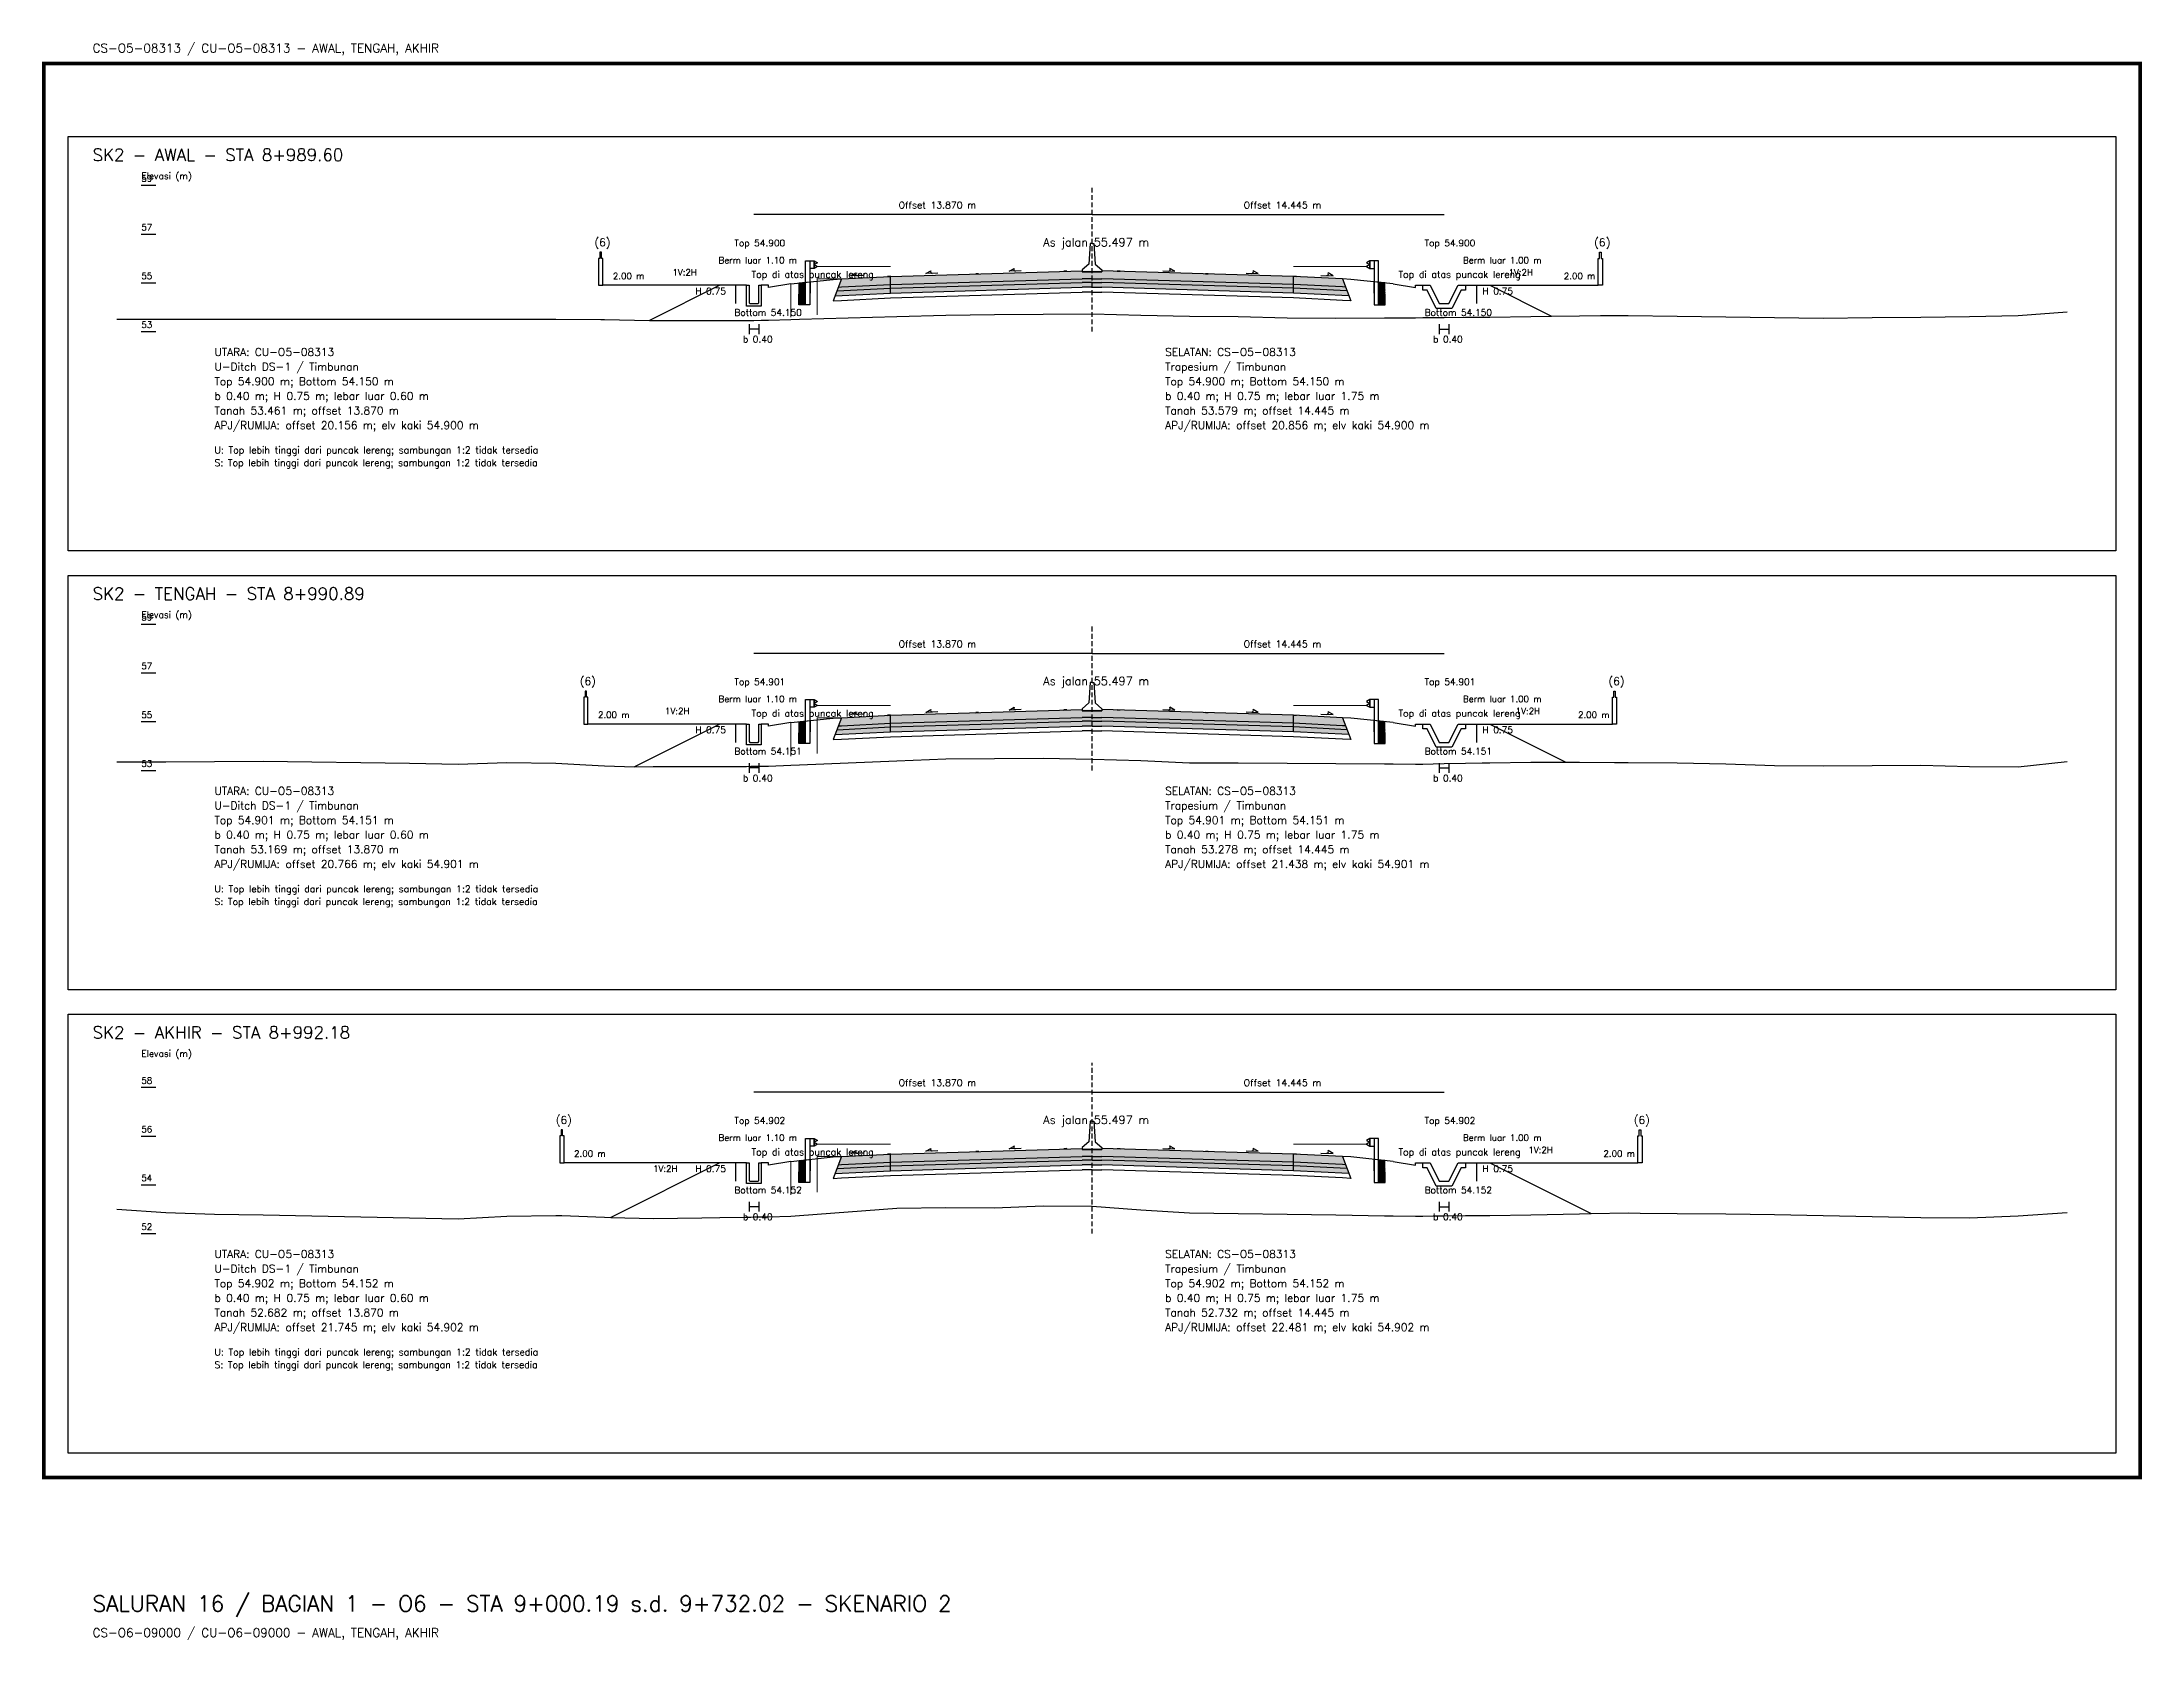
# Model space of a CAD drawing. Header units: metres. Extents: x -24715 to -24517, y 27498 to 30841.
# Drawn here: x -24618.7 to -24532.6, y 29773.7 to 29839.3 of the extents above; entities that cross this region are included whole.
import ezdxf

# ---------------------------------------------------------------- set-up
doc = ezdxf.new("R2010")
doc.units = ezdxf.units.M
doc.linetypes.add('PS_DASH', pattern=[0.3, 0.2, -0.1])
for name, color, linetype, lineweight in [('Dimensi', 230, 'Continuous', 20), ('GRS-ARSIR (HATCH)', 8, 'Continuous', 9), ('Guardrail', 20, 'Continuous', 30), ('HATCH - Beton ramping', 210, 'Continuous', 9), ('HATCH - LFA', 30, 'Continuous', 9), ('HATCH - Pavement', 50, 'Continuous', 9), ('Marka', 20, 'Continuous', 30), ('POT_ALL_GROUP', 2, 'Continuous', 70)]:
    doc.layers.add(name, color=color, linetype=linetype, lineweight=lineweight)
for name, color, linetype in [('POT_ALL_APJ', 2, 'Continuous'), ('POT_ALL_BORDER', 8, 'Continuous'), ('POT_ALL_CHANNEL2', 7, 'Continuous'), ('POT_ALL_DIM', 7, 'Continuous'), ('POT_ALL_GROUND', 1, 'Continuous'), ('POT_ALL_GUIDE', 8, 'Continuous'), ('POT_ALL_NOTE', 30, 'Continuous'), ('POT_ALL_ROAD', 4, 'Continuous')]:
    doc.layers.add(name, color=color, linetype=linetype)
doc.styles.get("Standard").update_dxf_attribs({"font": 'simplex.shx'})

# ---------------------------------------------------------------- blocks, each defined once
blk = doc.blocks.new('JALAN_ASLI_TIPIKAL_2OKT_METER')
at = {"layer": 'Guardrail', "lineweight": 9}
h = blk.add_hatch(dxfattribs=at)
h.set_pattern_fill('JIS_LC_20', color=256, scale=0.002)
h.set_pattern_definition([(45, (-29.65569, -21.99233), (-0.02828427, 0.02828427), []), (45, (-29.65489, -21.99233), (-0.02828427, 0.02828427), [])])
h.paths.add_polyline_path([(-12.025, -1.394), (-11.753, -1.394), (-11.753, -0.471), (-12.018, -0.498)])
h = blk.add_hatch(dxfattribs=at)
h.set_pattern_fill('JIS_LC_20', color=256, scale=0.002)
h.set_pattern_definition([(45, (-29.40569, -21.99233), (-0.02828427, 0.02828427), []), (45, (-29.40489, -21.99233), (-0.02828427, 0.02828427), [])])
h.paths.add_polyline_path([(12.018, -0.498), (11.753, -0.471), (11.753, -1.394), (12.025, -1.394)])
at = {"layer": 'HATCH - Beton ramping'}
h = blk.add_hatch(dxfattribs=at)
h.set_pattern_fill('AR-CONC', color=256, scale=0.0005)
h.set_pattern_definition([(50, (-28.949556, -21.99233), (0.09109233, -0.00796954), [0.009525, -0.104775]), (355, (-28.94956, -21.99233), (-0.0176217, 0.09552842), [0.00762, -0.0838203]), (100.45144, (-28.941965, -21.992995), (0.07347062, 0.08755888), [0.008095, -0.08904512]), (46.1842, (-28.94956, -21.96693), (0.13553952, -0.02102116), [0.0142875, -0.1571625]), (96.63556, (-28.93826, -21.96868), (0.11870207, 0.12371306), [0.0121425, -0.1335678]), (351.18415, (-28.94956, -21.96693), (0.11870207, 0.12371306), [0.01143, -0.12572987]), (21, (-28.936856, -21.97328), (0.0758072, -0.0511326), [0.009525, -0.104775]), (326, (-28.93686, -21.97328), (0.03090101, 0.09209398), [0.00762, -0.08382]), (71.45144, (-28.93054, -21.97754), (0.1067082, 0.04096138), [0.008095, -0.08904497]), (37.5, (-28.949556, -21.99233), (0.001544302, 0.04227752), [0, -0.082804, 0, -0.08509, 0, -0.0841375]), (7.5, (-28.949556, -21.99233), (0.03340983, 0.05009029), [0, -0.048514, 0, -0.080899, 0, -0.0320675]), (327.5, (-28.977877, -21.99233), (0.067795298, -0.002864372), [0, -0.03175, 0, -0.09906, 0, -0.131445]), (317.5, (-28.990577, -21.99233), (0.07406459, 0.01271325), [0, -0.041275, 0, -0.065786, 0, -0.093345])])
h.paths.add_polyline_path([(-8.27, -0.566), (-10.401, -0.666), (-10.461, -0.826), (-8.27, -0.716)])
h.paths.add_polyline_path([(-0.4, -0.48), (0, -0.48), (0, -0.33), (-0.4, -0.33), (-8.27, -0.566), (-8.27, -0.716)])
h = blk.add_hatch(dxfattribs=at)
h.set_pattern_fill('AR-CONC', color=256, scale=0.0005)
h.set_pattern_definition([(50, (-28.699556, -21.99233), (0.09109233, -0.00796954), [0.009525, -0.104775]), (355, (-28.69956, -21.99233), (-0.01762171, 0.09552842), [0.00762, -0.0838203]), (100.45144, (-28.691965, -21.992995), (0.07347062, 0.08755888), [0.008095, -0.08904512]), (46.1842, (-28.69956, -21.96693), (0.13553952, -0.02102116), [0.0142875, -0.1571625]), (96.63556, (-28.68826, -21.96868), (0.11870207, 0.12371306), [0.0121425, -0.1335678]), (351.18415, (-28.69956, -21.96693), (0.11870207, 0.12371306), [0.01143, -0.12572987]), (21, (-28.686856, -21.97328), (0.0758072, -0.0511326), [0.009525, -0.104775]), (326, (-28.68686, -21.97328), (0.03090101, 0.09209398), [0.00762, -0.08382]), (71.45144, (-28.68054, -21.97754), (0.10670821, 0.04096138), [0.008095, -0.08904497]), (37.5, (-28.699556, -21.99233), (0.001544302, 0.04227752), [0, -0.082804, 0, -0.08509, 0, -0.0841375]), (7.5, (-28.699556, -21.99233), (0.03340983, 0.050090287), [0, -0.048514, 0, -0.080899, 0, -0.0320675]), (327.5, (-28.727877, -21.99233), (0.067795298, -0.002864372), [0, -0.03175, 0, -0.09906, 0, -0.131445]), (317.5, (-28.740577, -21.99233), (0.07406459, 0.012713246), [0, -0.041275, 0, -0.065786, 0, -0.093345])])
h.paths.add_polyline_path([(8.27, -0.566), (10.401, -0.666), (10.461, -0.826), (8.27, -0.716)])
h.paths.add_polyline_path([(0.4, -0.48), (0, -0.48), (0, -0.33), (0.4, -0.33), (8.27, -0.566), (8.27, -0.716)])
at = {"layer": 'HATCH - LFA'}
h = blk.add_hatch(dxfattribs=at)
h.set_pattern_fill('GRAVEL', color=256, scale=0.0075)
h.set_pattern_definition([(228.012788, (-28.812396, -21.801831), (-1.524, -1.7145), [0.0256291, -2.5372863]), (184.96974, (-28.829541, -21.820881), (2.2859999991, 0.1905000109), [0.04398035, -4.3540537]), (132.510447, (-28.873356, -21.824691), (1.9050000008, -2.0954999993), [0.0310111, -3.0701042]), (267.27369, (-28.947651, -21.872316), (0.1905000004, 3.81), [0.0400503, -3.9649828]), (292.833654, (-28.949556, -21.912321), (-0.9525, 2.286), [0.0392725, -3.8879856]), (357.27369, (-28.934316, -21.948516), (-3.81, 0.1905000004), [0.0400503, -3.9649828]), (37.69424, (-28.894311, -21.950421), (-2.4764999999, -1.9050000001), [0.0529645, -5.24348365]), (72.255328, (-28.852401, -21.918036), (1.3335000004, 4.1909999999), [0.050004, -4.95039425]), (121.429566, (-28.837161, -21.870411), (-1.5240000002, 2.4764999999), [0.040186, -3.9784159]), (175.23636, (-28.858116, -21.836121), (2.0955, -0.1905), [0.0458785, -2.2480453]), (222.397438, (-28.903836, -21.832311), (-2.2859999999, -2.0955000001), [0.05933084, -5.8737579]), (138.814075, (-28.759056, -21.874221), (-1.3335, 1.143), [0.0202503, -2.0047924]), (171.469234, (-28.774296, -21.860886), (2.4765, -0.3809999996), [0.03852615, -3.8140979]), (225, (-28.8124, -21.85517), (0, -0.1905), [0.0269407, -0.242467]), (203.19859, (-28.82573, -21.832311), (0.9525, 0.381), [0.0145081, -1.4362967]), (291.80141, (-28.839066, -21.838026), (-0.1905, 0.5715), [0.0205174, -1.0053565]), (30.96376, (-28.831446, -21.857076), (0.5715, 0.381), [0.033324, -1.0774724]), (161.56505, (-28.80287, -21.83993), (0.381, -0.1905), [0.0240965, -0.5783174]), (16.38954, (-28.949556, -21.838026), (1.905, 0.5715), [0.0337566, -3.341912]), (70.346176, (-28.917171, -21.828501), (-0.762, -2.0955), [0.0283199, -2.8036662]), (293.19859, (-28.80287, -21.801831), (-0.381, 0.9525), [0.029016, -1.4217888]), (343.61046, (-28.791441, -21.828501), (-1.905, 0.5715), [0.0337566, -3.341912]), (339.443955, (-28.949556, -21.956136), (-0.9525, 0.381), [0.0325526, -1.5950801]), (294.77514, (-28.919076, -21.967566), (-0.952500001, 2.0954999995), [0.0272754, -2.7002695]), (66.80141, (-28.800966, -21.992331), (0.381, 0.9525), [0.029016, -1.4217888]), (17.354025, (-28.789536, -21.965661), (-2.4765, -0.762), [0.0319337, -3.1614282]), (69.443955, (-28.89431, -21.992331), (-0.381, -0.9525), [0.0162763, -1.6113564]), (101.30993, (-28.812396, -21.99233), (-0.1905, 0.762), [0.0097136, -0.9616496]), (165.96376, (-28.8143, -21.982806), (0.5715, -0.1905), [0.0392725, -0.7461791]), (186.009006, (-28.852401, -21.973281), (1.905, 0.1905), [0.036395, -3.6031024]), (303.69007, (-28.831446, -21.87422), (-0.1905, 0.381), [0.0274743, -0.6593832]), (353.157227, (-28.816206, -21.897081), (3.2385, -0.3809999998), [0.0479668, -4.7487007]), (60.945396, (-28.76858, -21.902796), (-0.762, -1.3335), [0.0196131, -1.9417044]), (90, (-28.75906, -21.88565), (-0.1905, 0.1905), [0.01143, -0.17907]), (120.256437, (-28.856211, -21.967566), (0.762, -1.3335), [0.026465, -2.6200456]), (48.012787, (-28.869546, -21.944706), (1.524, 1.7145), [0.0512582, -2.5116572]), (0, (-28.83526, -21.9066), (0.1905, 0.1905), [0.04953, -0.14097]), (325.304846, (-28.785726, -21.906606), (1.9050000007, -1.333499999), [0.0301207, -2.9819488]), (254.0546, (-28.76096, -21.92375), (-0.1905, -0.762), [0.0277372, -1.3591238]), (207.645975, (-28.768581, -21.950421), (-3.6195000001, -1.9049999997), [0.0451609, -4.4709348]), (175.426079, (-28.808586, -21.971376), (-2.4765, 0.1905), [0.0477772, -4.7299385])])
h.paths.add_polyline_path([(-8.27, -0.716), (-10.461, -0.826), (-10.54, -1.03), (-8.27, -0.916)])
h.paths.add_polyline_path([(-0.4, -0.68), (0, -0.68), (0, -0.48), (-0.4, -0.48), (-8.27, -0.716), (-8.27, -0.916)])
h = blk.add_hatch(dxfattribs=at)
h.set_pattern_fill('GRAVEL', color=256, scale=0.0075)
h.set_pattern_definition([(228.012788, (-28.562396, -21.801831), (-1.524, -1.7145), [0.0256291, -2.5372863]), (184.96974, (-28.579541, -21.820881), (2.2859999991, 0.1905000109), [0.04398035, -4.3540537]), (132.510447, (-28.623356, -21.824691), (1.9050000008, -2.0954999993), [0.0310111, -3.0701042]), (267.27369, (-28.697651, -21.872316), (0.1905000004, 3.81), [0.04005034, -3.9649828]), (292.833654, (-28.699556, -21.912321), (-0.9525, 2.286), [0.0392725, -3.8879856]), (357.27369, (-28.684316, -21.948516), (-3.81, 0.1905000004), [0.04005034, -3.9649828]), (37.69424, (-28.644311, -21.950421), (-2.4764999999, -1.9050000001), [0.0529645, -5.24348365]), (72.255328, (-28.602401, -21.918036), (1.3335000004, 4.1909999999), [0.050004, -4.95039425]), (121.429566, (-28.587161, -21.870411), (-1.5240000002, 2.4764999999), [0.040186, -3.9784159]), (175.23636, (-28.608116, -21.836121), (2.0955, -0.1905000003), [0.0458785, -2.2480453]), (222.397438, (-28.653836, -21.832311), (-2.2859999999, -2.0955000001), [0.05933084, -5.87375794]), (138.814075, (-28.509056, -21.874221), (-1.3335, 1.143), [0.02025034, -2.0047924]), (171.469234, (-28.524296, -21.860886), (2.4765, -0.3809999996), [0.03852615, -3.8140979]), (225, (-28.5624, -21.85517), (0, -0.1905), [0.0269407, -0.242467]), (203.19859, (-28.57573, -21.832311), (0.9525, 0.381), [0.0145081, -1.4362967]), (291.80141, (-28.589066, -21.838026), (-0.1905, 0.5715), [0.0205174, -1.0053565]), (30.96376, (-28.581446, -21.857076), (0.5715, 0.381), [0.033324, -1.0774724]), (161.56505, (-28.55287, -21.83993), (0.381, -0.1905), [0.0240965, -0.57831736]), (16.38954, (-28.699556, -21.838026), (1.905, 0.5715), [0.0337566, -3.341912]), (70.346176, (-28.667171, -21.828501), (-0.762, -2.0955), [0.0283199, -2.8036662]), (293.19859, (-28.55287, -21.801831), (-0.381, 0.9525), [0.029016, -1.4217888]), (343.61046, (-28.541441, -21.828501), (-1.905, 0.5714999999), [0.0337566, -3.341912]), (339.443955, (-28.699556, -21.956136), (-0.9525, 0.381), [0.03255264, -1.5950801]), (294.77514, (-28.669076, -21.967566), (-0.952500001, 2.0954999995), [0.0272754, -2.7002695]), (66.80141, (-28.550966, -21.992331), (0.381, 0.9525), [0.029016, -1.4217888]), (17.354025, (-28.539536, -21.965661), (-2.4765, -0.7620000002), [0.0319337, -3.1614282]), (69.443955, (-28.64431, -21.992331), (-0.381, -0.9525), [0.0162763, -1.6113564]), (101.30993, (-28.562396, -21.99233), (-0.1905, 0.762), [0.0097136, -0.9616496]), (165.96376, (-28.5643, -21.982806), (0.5715, -0.1905), [0.0392725, -0.7461791]), (186.009006, (-28.602401, -21.973281), (1.905, 0.1905), [0.036395, -3.6031024]), (303.69007, (-28.581446, -21.87422), (-0.1905, 0.381), [0.0274743, -0.6593832]), (353.157227, (-28.566206, -21.897081), (3.2385, -0.3809999998), [0.04796676, -4.7487007]), (60.945396, (-28.51858, -21.902796), (-0.762, -1.3335), [0.0196131, -1.9417044]), (90, (-28.50906, -21.88565), (-0.1905, 0.1905), [0.01143, -0.17907]), (120.256437, (-28.606211, -21.967566), (0.762, -1.3335), [0.026465, -2.62004556]), (48.012787, (-28.619546, -21.944706), (1.524, 1.7145), [0.0512582, -2.5116572]), (0, (-28.58526, -21.9066), (0.1905, 0.1905), [0.04953, -0.14097]), (325.304846, (-28.535726, -21.906606), (1.9050000007, -1.333499999), [0.0301207, -2.98194875]), (254.054604, (-28.51096, -21.92375), (-0.1905, -0.762), [0.0277372, -1.35912375]), (207.645975, (-28.518581, -21.950421), (-3.6195000001, -1.9049999997), [0.0451609, -4.4709348]), (175.426079, (-28.558586, -21.971376), (-2.4765, 0.1905), [0.0477772, -4.7299385])])
h.paths.add_polyline_path([(8.27, -0.716), (10.461, -0.826), (10.54, -1.03), (8.27, -0.916)])
h.paths.add_polyline_path([(0.4, -0.68), (0, -0.68), (0, -0.48), (0.4, -0.48), (8.27, -0.716), (8.27, -0.916)])
at = {"layer": 'HATCH - Pavement'}
h = blk.add_hatch(dxfattribs=at)
h.set_pattern_fill('AR-CONC', color=256, scale=0.001)
h.set_pattern_definition([(50, (-89.43046, -52.62889), (0.18218467, -0.01593909), [0.01905, -0.20955]), (355, (-89.43046, -52.6289), (-0.03524342, 0.19105685), [0.01524, -0.1676406]), (100.45144, (-89.41528, -52.63022), (0.14694125, 0.17511775), [0.01619, -0.17809024]), (46.1842, (-89.43046, -52.5781), (0.27107904, -0.04204233), [0.028575, -0.314325]), (96.63556, (-89.40787, -52.5816), (0.23740413, 0.2474261), [0.024285, -0.2671356]), (351.18415, (-89.43046, -52.5781), (0.2374041, 0.2474261), [0.02286, -0.2514597]), (21, (-89.40506, -52.59079), (0.1516144, -0.1022652), [0.01905, -0.20955]), (326, (-89.40506, -52.5908), (0.06180203, 0.18418797), [0.01524, -0.16764]), (71.45144, (-89.39243, -52.59931), (0.21341642, 0.08192277), [0.01619, -0.17808994]), (37.5, (-89.43046, -52.62889), (0.003088603, 0.08455504), [0, -0.165608, 0, -0.17018, 0, -0.168275]), (7.5, (-89.43046, -52.62889), (0.06681966, 0.100180575), [0, -0.097028, 0, -0.161798, 0, -0.064135]), (327.5, (-89.4871, -52.62889), (0.135590595, -0.005728744), [0, -0.0635, 0, -0.19812, 0, -0.26289]), (317.5, (-89.5125, -52.62889), (0.14812918, 0.02542649), [0, -0.08255, 0, -0.131572, 0, -0.18669])])
h.paths.add_polyline_path([(-8.27, -0.236), (-10.27, -0.336), (-10.401, -0.673), (-10.27, -0.666), (-8.27, -0.566)])
h.paths.add_polyline_path([(-0.4, -0.33), (0, -0.33), (0, 0), (-0.4, 0), (-8.27, -0.236), (-8.27, -0.566)])
h = blk.add_hatch(dxfattribs=at)
h.set_pattern_fill('AR-CONC', color=256, scale=0.001)
h.set_pattern_definition([(50, (-89.18046, -52.62889), (0.18218467, -0.01593909), [0.01905, -0.20955]), (355, (-89.18046, -52.6289), (-0.03524342, 0.19105685), [0.01524, -0.16764058]), (100.45144, (-89.16528, -52.63022), (0.14694125, 0.17511775), [0.01619, -0.17809024]), (46.1842, (-89.18046, -52.5781), (0.27107904, -0.04204233), [0.028575, -0.314325]), (96.63556, (-89.15787, -52.5816), (0.23740413, 0.2474261), [0.024285, -0.2671356]), (351.18415, (-89.18046, -52.5781), (0.2374041, 0.2474261), [0.02286, -0.2514597]), (21, (-89.15506, -52.59079), (0.1516144, -0.1022652), [0.01905, -0.20955]), (326, (-89.15506, -52.5908), (0.06180203, 0.18418797), [0.01524, -0.16764]), (71.45144, (-89.14243, -52.59931), (0.21341642, 0.08192277), [0.01619, -0.17808994]), (37.5, (-89.18046, -52.62889), (0.003088603, 0.08455504), [0, -0.165608, 0, -0.17018, 0, -0.168275]), (7.5, (-89.18046, -52.62889), (0.06681966, 0.100180575), [0, -0.097028, 0, -0.161798, 0, -0.064135]), (327.5, (-89.2371, -52.62889), (0.135590595, -0.005728744), [0, -0.0635, 0, -0.19812, 0, -0.26289]), (317.5, (-89.2625, -52.62889), (0.14812918, 0.02542649), [0, -0.08255, 0, -0.131572, 0, -0.18669])])
h.paths.add_polyline_path([(8.27, -0.236), (10.27, -0.336), (10.401, -0.673), (10.27, -0.666), (8.27, -0.566)])
h.paths.add_polyline_path([(0.4, -0.33), (0, -0.33), (0, 0), (0.4, 0), (8.27, -0.236), (8.27, -0.566)])
at = {"layer": 'Marka'}
h = blk.add_hatch(color=256, dxfattribs=at)
h.dxf.hatch_style = 1
h.paths.add_polyline_path([(-8.27, -0.23), (-8.39, -0.236), (-8.39, -0.242), (-8.27, -0.236)])
h.paths.add_polyline_path([(-4.65, -0.122), (-4.77, -0.125), (-4.77, -0.131), (-4.65, -0.128)])
h.paths.add_polyline_path([(-1.03, -0.019), (-1.03, -0.013), (-1.15, -0.017), (-1.15, -0.023)])
h = blk.add_hatch(color=256, dxfattribs=at)
h.dxf.hatch_style = 1
h.paths.add_polyline_path([(8.27, -0.23), (8.39, -0.236), (8.39, -0.242), (8.27, -0.236)])
h.paths.add_polyline_path([(4.65, -0.122), (4.77, -0.125), (4.77, -0.131), (4.65, -0.128)])
h.paths.add_polyline_path([(1.03, -0.019), (1.03, -0.013), (1.15, -0.017), (1.15, -0.023)])
for p, q in [((-8.27, -0.236), (-0.4, 0)), ((8.27, -0.236), (0.4, 0)), ((-12.353, -0.533), (-10.622, -0.354)), ((-10.27, -0.336), (-10.62, -1.234)), ((-10.62, -0.354), (-10.27, -0.336)), ((-10.461, -0.826), (-8.27, -0.716)), ((-10.401, -0.673), (-10.27, -0.666)), ((-10.27, -0.336), (-8.27, -0.236)), ((-10.27, -0.666), (-8.27, -0.566)), ((-8.27, -0.916), (-8.27, -0.236)), ((-8.27, -0.566), (-0.4, -0.33)), ((-8.27, -0.716), (-0.4, -0.48)), ((-8.27, -0.916), (-0.4, -0.68)), ((0, -0.05), (-0.4, -0.05)), ((0, -0.33), (-0.4, -0.33)), ((0, -0.48), (-0.4, -0.48)), ((0, -0.68), (-0.4, -0.68)), ((0, -0.05), (0.4, -0.05)), ((0, -0.33), (0.4, -0.33)), ((0, -0.48), (0.4, -0.48)), ((0, -0.68), (0.4, -0.68)), ((8.27, -0.566), (0.4, -0.33)), ((8.27, -0.716), (0.4, -0.48)), ((8.27, -0.916), (0.4, -0.68)), ((8.27, -0.916), (8.27, -0.236)), ((10.27, -0.336), (8.27, -0.236)), ((10.27, -0.666), (8.27, -0.566)), ((10.461, -0.826), (8.27, -0.716)), ((10.27, -0.336), (10.62, -1.234)), ((10.62, -0.354), (10.27, -0.336)), ((10.401, -0.673), (10.27, -0.666)), ((12.353, -0.533), (10.622, -0.354)), ((-10.62, -1.234), (-10.27, -1.216)), ((-10.54, -1.03), (-8.27, -0.916)), ((-10.27, -1.216), (-8.27, -1.116)), ((-8.27, -1.116), (-0.4, -0.88)), ((0, -0.88), (-0.4, -0.88)), ((0, -0.88), (0.4, -0.88)), ((8.27, -1.116), (0.4, -0.88)), ((10.54, -1.03), (8.27, -0.916)), ((10.27, -1.216), (8.27, -1.116)), ((10.62, -1.234), (10.27, -1.216))]:
    blk.add_line(p, q)
for points in [[(0, 1.11), (-0.075, 1.11), (-0.125, 0.27), (-0.4, 0.03), (-0.4, -0.05), (0, -0.05)], [(0, 1.11), (0.075, 1.11), (0.125, 0.27), (0.4, 0.03), (0.4, -0.05), (0, -0.05)], [(-6.818, -0.116), (-6.616, 0)], [(-3.401, -0.02), (-3.199, 0.096)], [(3.401, -0.02), (3.199, 0.096)], [(6.818, -0.116), (6.616, 0)], [(-9.887, -0.208), (-9.686, -0.092)], [(-9.387, -0.193), (-9.887, -0.208)], [(-6.318, -0.101), (-6.818, -0.116)], [(-2.901, -0.005), (-3.401, -0.02)], [(2.901, -0.005), (3.401, -0.02)], [(6.318, -0.101), (6.818, -0.116)], [(9.387, -0.193), (9.887, -0.208)], [(9.887, -0.208), (9.686, -0.092)]]:
    blk.add_lwpolyline(points)
for centre, start, end in [((-6.556, -0.037), 148.28164, 271.71836), ((-3.139, 0.059), 148.28164, 271.71836), ((3.139, 0.059), 268.28164, 31.71836), ((6.556, -0.037), 268.28164, 31.71836), ((-9.625, -0.129), 148.28164, 271.71836), ((9.625, -0.129), 268.28164, 31.71836)]:
    blk.add_arc(centre, 0.0711, start, end)
at = {"layer": 'Dimensi'}
for p, q in [((-8.27, 0.168), (-11.27, 0.168)), ((8.27, 0.168), (11.27, 0.168))]:
    blk.add_line(p, q, dxfattribs=at)
at = {"layer": 'GRS-ARSIR (HATCH)'}
for p, q in [((-12.353, -0.533), (-12.353, -1.909)), ((-11.27, -0.336), (-11.27, -1.803)), ((-10.27, -0.336), (-11.27, -0.336))]:
    blk.add_line(p, q, dxfattribs=at)
at = {"layer": 'Guardrail'}
for points in [[(-11.753, -1.394), (-11.753, 0.406), (-11.575, 0.406), (-11.575, -1.394), (-11.753, -1.394)], [(-11.575, 0.406), (-11.397, 0.406), (-11.397, 0.094), (-11.575, 0.094)], [(-11.397, 0.25), (-11.397, 0.406), (-11.262, 0.328), (-11.397, 0.25)], [(-11.397, 0.094), (-11.397, 0.25), (-11.262, 0.172), (-11.397, 0.094)], [(11.397, 0.25), (11.397, 0.406), (11.262, 0.328), (11.397, 0.25)], [(11.397, 0.094), (11.397, 0.25), (11.262, 0.172), (11.397, 0.094)], [(11.575, 0.406), (11.397, 0.406), (11.397, 0.094), (11.575, 0.094)], [(11.753, -1.394), (11.753, 0.406), (11.575, 0.406), (11.575, -1.394), (11.753, -1.394)], [(-11.575, -1.394), (-12.025, -1.394), (-12.018, -0.498), (-11.568, -0.453), (-11.575, -1.394)], [(11.575, -1.394), (12.025, -1.394), (12.018, -0.498), (11.568, -0.453), (11.575, -1.394)]]:
    blk.add_lwpolyline(points, dxfattribs=at)
at = {"layer": 'Marka'}
for points in [[(-8.39, -0.242), (-8.27, -0.236), (-8.27, -0.23), (-8.39, -0.236), (-8.39, -0.242)], [(8.39, -0.242), (8.27, -0.236), (8.27, -0.23), (8.39, -0.236), (8.39, -0.242)]]:
    blk.add_lwpolyline(points, dxfattribs=at)
for points in [[(-4.65, -0.122), (-4.77, -0.125), (-4.77, -0.131), (-4.65, -0.128)], [(-1.03, -0.013), (-1.15, -0.017), (-1.15, -0.023), (-1.03, -0.019)], [(1.03, -0.013), (1.15, -0.017), (1.15, -0.023), (1.03, -0.019)], [(4.65, -0.122), (4.77, -0.125), (4.77, -0.131), (4.65, -0.128)]]:
    blk.add_lwpolyline(points, close=True, dxfattribs=at)

msp = doc.modelspace()

# ---------------------------------------------------------------- linework, layer by layer
at = {"layer": 'POT_ALL_APJ', "linetype": 'Continuous'}
for points in [[(-24595.88993, 29830.38556), (-24595.88993, 29829.28115), (-24595.71993, 29829.28115), (-24595.71993, 29830.38556), (-24595.77493, 29830.38556), (-24595.77493, 29830.63556), (-24595.80493, 29830.63556), (-24595.83493, 29830.63556), (-24595.83493, 29830.38556), (-24595.88993, 29830.38556)], [(-24554.70822, 29830.38556), (-24554.70822, 29829.28115), (-24554.87822, 29829.28115), (-24554.87822, 29830.38556), (-24554.82322, 29830.38556), (-24554.82322, 29830.63556), (-24554.79322, 29830.63556), (-24554.76322, 29830.63556), (-24554.76322, 29830.38556), (-24554.70822, 29830.38556)], [(-24590.91931, 29829.28115), (-24595.71993, 29829.28115)], [(-24559.32948, 29829.28115), (-24554.87822, 29829.28115)], [(-24596.50077, 29812.38678), (-24596.50077, 29811.28237), (-24596.33077, 29811.28237), (-24596.33077, 29812.38678), (-24596.38577, 29812.38678), (-24596.38577, 29812.63678), (-24596.41577, 29812.63678), (-24596.44577, 29812.63678), (-24596.44577, 29812.38678), (-24596.50077, 29812.38678)], [(-24554.12644, 29812.38678), (-24554.12644, 29811.28237), (-24554.29644, 29811.28237), (-24554.29644, 29812.38678), (-24554.24144, 29812.38678), (-24554.24144, 29812.63678), (-24554.21144, 29812.63678), (-24554.18144, 29812.63678), (-24554.18144, 29812.38678), (-24554.12644, 29812.38678)], [(-24590.91931, 29811.28237), (-24596.33077, 29811.28237)], [(-24559.32948, 29811.28237), (-24554.29644, 29811.28237)], [(-24597.47977, 29794.38801), (-24597.47977, 29793.2836), (-24597.30977, 29793.2836), (-24597.30977, 29794.38801), (-24597.36477, 29794.38801), (-24597.36477, 29794.63801), (-24597.39477, 29794.63801), (-24597.42477, 29794.63801), (-24597.42477, 29794.38801), (-24597.47977, 29794.38801)], [(-24553.08298, 29794.38801), (-24553.08298, 29793.2836), (-24553.25298, 29793.2836), (-24553.25298, 29794.38801), (-24553.19798, 29794.38801), (-24553.19798, 29794.63801), (-24553.16798, 29794.63801), (-24553.13798, 29794.63801), (-24553.13798, 29794.38801), (-24553.08298, 29794.38801)], [(-24590.91931, 29793.2836), (-24597.30977, 29793.2836)], [(-24559.32948, 29793.2836), (-24553.25298, 29793.2836)]]:
    msp.add_lwpolyline(points, dxfattribs=at)
at = {"layer": 'POT_ALL_BORDER', "linetype": 'Continuous'}
for points in [[(-24617.64939, 29835.3816), (-24533.64939, 29835.3816), (-24533.64939, 29818.3816), (-24617.64939, 29818.3816), (-24617.64939, 29835.3816)], [(-24617.64939, 29817.3816), (-24533.64939, 29817.3816), (-24533.64939, 29800.3816), (-24617.64939, 29800.3816), (-24617.64939, 29817.3816)], [(-24617.64939, 29799.3816), (-24533.64939, 29799.3816), (-24533.64939, 29781.3816), (-24617.64939, 29781.3816), (-24617.64939, 29799.3816)]]:
    msp.add_lwpolyline(points, dxfattribs=at)
at = {"layer": 'POT_ALL_CHANNEL2', "linetype": 'Continuous'}
for points in [[(-24589.31931, 29829.28115), (-24589.21931, 29829.28115), (-24589.21931, 29828.43115), (-24589.81931, 29828.43115), (-24589.81931, 29829.28115), (-24589.71931, 29829.28115), (-24589.71931, 29828.56115), (-24589.68931, 29828.53115), (-24589.34931, 29828.53115), (-24589.31931, 29828.56115), (-24589.31931, 29829.28115)], [(-24562.07948, 29829.28115), (-24561.77948, 29829.28115), (-24561.40448, 29828.53115), (-24561.00448, 29828.53115), (-24560.62948, 29829.28115), (-24560.32948, 29829.28115), (-24560.32948, 29829.08115), (-24560.50587, 29829.08115), (-24560.88087, 29828.33115), (-24561.52808, 29828.33115), (-24561.90308, 29829.08115), (-24562.07948, 29829.08115), (-24562.07948, 29829.28115)], [(-24589.31931, 29811.28237), (-24589.21931, 29811.28237), (-24589.21931, 29810.43237), (-24589.81931, 29810.43237), (-24589.81931, 29811.28237), (-24589.71931, 29811.28237), (-24589.71931, 29810.56237), (-24589.68931, 29810.53237), (-24589.34931, 29810.53237), (-24589.31931, 29810.56237), (-24589.31931, 29811.28237)], [(-24562.07948, 29811.28237), (-24561.77948, 29811.28237), (-24561.40448, 29810.53237), (-24561.00448, 29810.53237), (-24560.62948, 29811.28237), (-24560.32948, 29811.28237), (-24560.32948, 29811.08237), (-24560.50587, 29811.08237), (-24560.88087, 29810.33237), (-24561.52808, 29810.33237), (-24561.90308, 29811.08237), (-24562.07948, 29811.08237), (-24562.07948, 29811.28237)], [(-24589.31931, 29793.2836), (-24589.21931, 29793.2836), (-24589.21931, 29792.4336), (-24589.81931, 29792.4336), (-24589.81931, 29793.2836), (-24589.71931, 29793.2836), (-24589.71931, 29792.5636), (-24589.68931, 29792.5336), (-24589.34931, 29792.5336), (-24589.31931, 29792.5636), (-24589.31931, 29793.2836)], [(-24562.07948, 29793.2836), (-24561.77948, 29793.2836), (-24561.40448, 29792.5336), (-24561.00448, 29792.5336), (-24560.62948, 29793.2836), (-24560.32948, 29793.2836), (-24560.32948, 29793.0836), (-24560.50587, 29793.0836), (-24560.88087, 29792.3336), (-24561.52808, 29792.3336), (-24561.90308, 29793.0836), (-24562.07948, 29793.0836), (-24562.07948, 29793.2836)]]:
    msp.add_lwpolyline(points, dxfattribs=at)
at = {"layer": 'POT_ALL_DIM', "linetype": 'Continuous'}
for points in [[(-24575.64939, 29832.1786), (-24589.51931, 29832.1786)], [(-24575.64939, 29832.1786), (-24561.20448, 29832.1786)], [(-24590.26931, 29829.28115), (-24590.26931, 29828.53115)], [(-24559.87948, 29829.28115), (-24559.87948, 29828.53115)], [(-24589.71931, 29827.68115), (-24589.71931, 29827.28115)], [(-24589.31931, 29827.48115), (-24589.71931, 29827.48115)], [(-24589.31931, 29827.68115), (-24589.31931, 29827.28115)], [(-24561.40448, 29827.68115), (-24561.40448, 29827.28115)], [(-24561.40448, 29827.48115), (-24561.00448, 29827.48115)], [(-24561.00448, 29827.68115), (-24561.00448, 29827.28115)], [(-24575.64939, 29814.1786), (-24589.51931, 29814.1786)], [(-24575.64939, 29814.1786), (-24561.20448, 29814.1786)], [(-24590.26931, 29811.28237), (-24590.26931, 29810.53237)], [(-24559.87948, 29811.28237), (-24559.87948, 29810.53237)], [(-24589.71931, 29809.68237), (-24589.71931, 29809.28237)], [(-24589.31931, 29809.68237), (-24589.31931, 29809.28237)], [(-24561.40448, 29809.68237), (-24561.40448, 29809.28237)], [(-24561.00448, 29809.68237), (-24561.00448, 29809.28237)], [(-24589.31931, 29809.48237), (-24589.71931, 29809.48237)], [(-24561.40448, 29809.48237), (-24561.00448, 29809.48237)], [(-24575.64939, 29796.1786), (-24589.51931, 29796.1786)], [(-24575.64939, 29796.1786), (-24561.20448, 29796.1786)], [(-24590.26931, 29793.2836), (-24590.26931, 29792.5336)], [(-24559.87948, 29793.2836), (-24559.87948, 29792.5336)], [(-24589.71931, 29791.6836), (-24589.71931, 29791.2836)], [(-24589.31931, 29791.6836), (-24589.31931, 29791.2836)], [(-24561.40448, 29791.6836), (-24561.40448, 29791.2836)], [(-24561.00448, 29791.6836), (-24561.00448, 29791.2836)], [(-24589.31931, 29791.4836), (-24589.71931, 29791.4836)], [(-24561.40448, 29791.4836), (-24561.00448, 29791.4836)]]:
    msp.add_lwpolyline(points, dxfattribs=at)
at = {"layer": 'POT_ALL_GROUND', "linetype": 'Continuous'}
for points in [[(-24615.64939, 29827.88746), (-24613.64939, 29827.88667), (-24611.64939, 29827.88589), (-24609.64939, 29827.88542), (-24607.64939, 29827.88742), (-24605.64939, 29827.88922), (-24603.64939, 29827.88983), (-24601.64939, 29827.88686), (-24599.64939, 29827.88735), (-24597.64939, 29827.88849), (-24595.80493, 29827.88412), (-24595.64939, 29827.88373), (-24593.80493, 29827.8383), (-24593.64939, 29827.83562), (-24591.64939, 29827.83543), (-24590.91931, 29827.83471), (-24589.81931, 29827.83618), (-24589.64939, 29827.8399), (-24589.51931, 29827.84274), (-24589.21931, 29827.84929), (-24588.91931, 29827.85584), (-24588.00267, 29827.87586), (-24587.64939, 29827.88603), (-24585.64939, 29827.94148), (-24583.64939, 29827.99692), (-24581.64939, 29828.05289), (-24579.64939, 29828.08493), (-24577.64939, 29828.09683), (-24575.64939, 29828.10872), (-24573.64939, 29828.05554), (-24571.64939, 29828.00749), (-24569.64939, 29828.00191), (-24567.64939, 29827.95079), (-24565.64939, 29827.92778), (-24563.64939, 29827.93903), (-24563.29612, 29827.94249), (-24562.37948, 29827.95053), (-24562.07948, 29827.95316), (-24561.64939, 29827.95694), (-24561.20448, 29827.96084), (-24560.32948, 29827.96852), (-24559.64939, 29827.97449), (-24559.32948, 29827.9773), (-24557.64939, 29827.9961), (-24556.79322, 29828.01301), (-24555.64939, 29828.02666), (-24554.79322, 29828.03687), (-24553.64939, 29828.03968), (-24551.64939, 29828.01474), (-24549.64939, 29827.98979), (-24547.64939, 29827.9631), (-24545.64939, 29827.92885), (-24543.64939, 29827.96523), (-24541.64939, 29827.97912), (-24539.64939, 29827.99458), (-24537.64939, 29828.04792), (-24535.64939, 29828.18866)], [(-24615.64939, 29809.73569), (-24613.64939, 29809.7284), (-24611.64939, 29809.75064), (-24609.64939, 29809.76261), (-24607.64939, 29809.73366), (-24605.64939, 29809.7047), (-24603.64939, 29809.67575), (-24601.64939, 29809.6419), (-24599.64939, 29809.7052), (-24597.64939, 29809.67389), (-24596.41577, 29809.6161), (-24595.64939, 29809.56636), (-24594.41577, 29809.53413), (-24593.64939, 29809.53517), (-24591.64939, 29809.53787), (-24590.91931, 29809.53885), (-24589.81931, 29809.54764), (-24589.64939, 29809.54904), (-24589.51931, 29809.55012), (-24589.21931, 29809.55259), (-24588.91931, 29809.55507), (-24588.00267, 29809.5909), (-24587.64939, 29809.61226), (-24585.64939, 29809.69038), (-24583.64939, 29809.77865), (-24581.64939, 29809.85508), (-24579.64939, 29809.86842), (-24577.64939, 29809.88168), (-24575.64939, 29809.84785), (-24573.64939, 29809.7849), (-24571.64939, 29809.69722), (-24569.64939, 29809.68806), (-24567.64939, 29809.67621), (-24565.64939, 29809.66436), (-24563.64939, 29809.65251), (-24563.29612, 29809.65041), (-24562.37948, 29809.64237), (-24562.07948, 29809.64393), (-24561.64939, 29809.65165), (-24561.20448, 29809.65948), (-24560.32948, 29809.67487), (-24559.64939, 29809.68684), (-24559.32948, 29809.69247), (-24557.64939, 29809.72203), (-24556.21144, 29809.72338), (-24555.64939, 29809.71942), (-24554.21144, 29809.7093), (-24553.64939, 29809.70534), (-24551.64939, 29809.68778), (-24549.64939, 29809.6514), (-24547.64939, 29809.58791), (-24545.64939, 29809.56504), (-24543.64939, 29809.58195), (-24541.64939, 29809.59709), (-24539.64939, 29809.53523), (-24537.64939, 29809.52309), (-24535.64939, 29809.74504)], [(-24615.64939, 29791.37878), (-24613.64939, 29791.24276), (-24611.64939, 29791.18107), (-24609.64939, 29791.151), (-24607.64939, 29791.11355), (-24605.64939, 29791.06266), (-24603.64939, 29791.02323), (-24601.64939, 29790.99079), (-24599.64939, 29791.10019), (-24597.64939, 29791.12693), (-24597.39477, 29791.11777), (-24595.64939, 29791.05497), (-24595.39477, 29791.04587), (-24593.64939, 29791.00262), (-24591.64939, 29791.0319), (-24590.91931, 29791.04259), (-24589.81931, 29791.0587), (-24589.64939, 29791.06119), (-24589.51931, 29791.06332), (-24589.21931, 29791.06878), (-24588.91931, 29791.07423), (-24588.00267, 29791.0909), (-24587.64939, 29791.11974), (-24585.64939, 29791.27774), (-24583.64939, 29791.42363), (-24581.64939, 29791.45346), (-24579.64939, 29791.43454), (-24577.64939, 29791.51929), (-24575.64939, 29791.50465), (-24573.64939, 29791.35824), (-24571.64939, 29791.2275), (-24569.64939, 29791.19995), (-24567.64939, 29791.1724), (-24565.64939, 29791.14485), (-24563.64939, 29791.11376), (-24563.29612, 29791.1077), (-24562.37948, 29791.09195), (-24562.07948, 29791.09225), (-24561.64939, 29791.10477), (-24561.20448, 29791.11394), (-24560.32948, 29791.12104), (-24559.64939, 29791.12655), (-24559.32948, 29791.12914), (-24557.64939, 29791.15701), (-24555.64939, 29791.19391), (-24555.16798, 29791.2028), (-24553.64939, 29791.22965), (-24553.16798, 29791.22357), (-24551.64939, 29791.20438), (-24549.64939, 29791.18579), (-24547.64939, 29791.16195), (-24545.64939, 29791.12466), (-24543.64939, 29791.08562), (-24541.64939, 29791.04658), (-24539.64939, 29791.02863), (-24537.64939, 29791.10402), (-24535.64939, 29791.25161)]]:
    msp.add_lwpolyline(points, dxfattribs=at)
at = {"layer": 'POT_ALL_GROUP', "linetype": 'Continuous', "lineweight": 70, "const_width": 0.15}
msp.add_lwpolyline([(-24618.64939, 29838.3816), (-24532.64939, 29838.3816), (-24532.64939, 29780.3816), (-24618.64939, 29780.3816), (-24618.64939, 29838.3816)], dxfattribs=at)
at = {"layer": 'POT_ALL_GUIDE', "linetype": 'Continuous'}
for points in [[(-24614.64939, 29833.3816), (-24614.04939, 29833.3816)], [(-24614.64939, 29831.3816), (-24614.04939, 29831.3816)], [(-24614.64939, 29829.3816), (-24614.04939, 29829.3816)], [(-24614.64939, 29827.3816), (-24614.04939, 29827.3816)], [(-24614.64939, 29815.3816), (-24614.04939, 29815.3816)], [(-24614.64939, 29813.3816), (-24614.04939, 29813.3816)], [(-24614.64939, 29811.3816), (-24614.04939, 29811.3816)], [(-24614.64939, 29809.3816), (-24614.04939, 29809.3816)], [(-24614.64939, 29796.3816), (-24614.04939, 29796.3816)], [(-24614.64939, 29794.3816), (-24614.04939, 29794.3816)], [(-24614.64939, 29792.3816), (-24614.04939, 29792.3816)], [(-24614.64939, 29790.3816), (-24614.04939, 29790.3816)]]:
    msp.add_lwpolyline(points, dxfattribs=at)
at = {"layer": 'POT_ALL_GUIDE', "linetype": 'PS_DASH'}
for points in [[(-24575.64939, 29827.3816), (-24575.64939, 29833.3816)], [(-24575.64939, 29809.3816), (-24575.64939, 29815.3816)], [(-24575.64939, 29790.3816), (-24575.64939, 29797.3816)]]:
    msp.add_lwpolyline(points, dxfattribs=at)
at = {"layer": 'POT_ALL_ROAD', "linetype": 'Continuous'}
for points in [[(-24590.91931, 29829.28115), (-24593.80493, 29827.8383)], [(-24589.81931, 29829.28115), (-24590.91931, 29829.28115)], [(-24588.00267, 29829.34521), (-24588.91931, 29829.19128), (-24588.91931, 29829.28115), (-24589.21931, 29829.28115)], [(-24563.29612, 29829.34521), (-24562.37948, 29829.19128), (-24562.37948, 29829.28115), (-24562.07948, 29829.28115)], [(-24560.32948, 29829.28115), (-24559.32948, 29829.28115)], [(-24559.32948, 29829.28115), (-24556.79322, 29828.01301)], [(-24590.91931, 29811.28237), (-24594.41577, 29809.53413)], [(-24589.81931, 29811.28237), (-24590.91931, 29811.28237)], [(-24588.00267, 29811.34521), (-24588.91931, 29811.19128), (-24588.91931, 29811.28237), (-24589.21931, 29811.28237)], [(-24563.29612, 29811.34521), (-24562.37948, 29811.19128), (-24562.37948, 29811.28237), (-24562.07948, 29811.28237)], [(-24560.32948, 29811.28237), (-24559.32948, 29811.28237)], [(-24559.32948, 29811.28237), (-24556.21144, 29809.72338)], [(-24590.91931, 29793.2836), (-24595.39477, 29791.04587)], [(-24589.81931, 29793.2836), (-24590.91931, 29793.2836)], [(-24588.00267, 29793.34521), (-24588.91931, 29793.19128), (-24588.91931, 29793.2836), (-24589.21931, 29793.2836)], [(-24563.29612, 29793.34521), (-24562.37948, 29793.19128), (-24562.37948, 29793.2836), (-24562.07948, 29793.2836)], [(-24560.32948, 29793.2836), (-24559.32948, 29793.2836)], [(-24559.32948, 29793.2836), (-24555.16798, 29791.2028)]]:
    msp.add_lwpolyline(points, dxfattribs=at)

# ---------------------------------------------------------------- block references
at = {"layer": 'POT_ALL_ROAD'}
for p in [(-24575.64939, 29829.8786), (-24575.64939, 29811.8786), (-24575.64939, 29793.8786)]:
    msp.add_blockref('JALAN_ASLI_TIPIKAL_2OKT_METER', p, dxfattribs=at)

# ---------------------------------------------------------------- texts
at = {"layer": 'POT_ALL_APJ'}
for s, height, p in [('(6)', 0.32, (-24596.05493, 29830.88115)), ('(6)', 0.32, (-24555.04322, 29830.88115)), ('2.00 m', 0.26, (-24595.30493, 29829.53115)), ('2.00 m', 0.26, (-24556.29322, 29829.53115)), ('(6)', 0.32, (-24596.66577, 29812.88237)), ('(6)', 0.32, (-24554.46144, 29812.88237)), ('2.00 m', 0.26, (-24595.91577, 29811.53237)), ('2.00 m', 0.26, (-24555.71144, 29811.53237)), ('(6)', 0.32, (-24597.64477, 29794.8836)), ('(6)', 0.32, (-24553.41798, 29794.8836)), ('2.00 m', 0.26, (-24596.89477, 29793.5336)), ('2.00 m', 0.26, (-24554.66798, 29793.5336))]:
    msp.add_text(s, height=height, dxfattribs=at).set_placement(p)
at = {"layer": 'POT_ALL_CHANNEL2'}
for s, height, p in [('Top 54.900', 0.27, (-24590.31931, 29830.88115)), ('Top 54.900', 0.27, (-24562.00448, 29830.88115)), ('Bottom 54.150', 0.27, (-24590.31931, 29828.03115)), ('Bottom 54.150', 0.27, (-24562.00448, 29828.03115)), ('UTARA: CU-O5-08313', 0.32, (-24611.64939, 29826.3816)), ('SELATAN: CS-O5-08313', 0.32, (-24572.64939, 29826.3816)), ('Top 54.901', 0.27, (-24590.31931, 29812.88237)), ('Top 54.901', 0.27, (-24562.00448, 29812.88237)), ('Bottom 54.151', 0.27, (-24590.31931, 29810.03237)), ('Bottom 54.151', 0.27, (-24562.00448, 29810.03237)), ('UTARA: CU-O5-08313', 0.32, (-24611.64939, 29808.3816)), ('SELATAN: CS-O5-08313', 0.32, (-24572.64939, 29808.3816)), ('Top 54.902', 0.27, (-24590.31931, 29794.8836)), ('Top 54.902', 0.27, (-24562.00448, 29794.8836)), ('Bottom 54.152', 0.27, (-24590.31931, 29792.0336)), ('Bottom 54.152', 0.27, (-24562.00448, 29792.0336)), ('UTARA: CU-O5-08313', 0.32, (-24611.64939, 29789.3816)), ('SELATAN: CS-O5-08313', 0.32, (-24572.64939, 29789.3816))]:
    msp.add_text(s, height=height, dxfattribs=at).set_placement(p)
at = {"layer": 'POT_ALL_DIM'}
for s, height, p in [('SK2 - AWAL - STA 8+989.60', 0.5, (-24616.64939, 29834.3816)), ('59', 0.26, (-24614.64939, 29833.5316)), ('Elevasi (m)', 0.27, (-24614.64939, 29833.6316)), ('Offset 13.870 m', 0.28, (-24583.58435, 29832.4286)), ('Offset 14.445 m', 0.28, (-24569.42694, 29832.4286)), ('57', 0.26, (-24614.64939, 29831.5316)), ('As jalan 55.497 m', 0.34, (-24577.64939, 29830.8786)), ('Berm luar 1.10 m', 0.26, (-24590.96931, 29830.18115)), ('Berm luar 1.00 m', 0.26, (-24560.42948, 29830.18115)), ('55', 0.26, (-24614.64939, 29829.5316)), ('1V:2H', 0.26, (-24592.86212, 29829.68115)), ('1V:2H', 0.26, (-24558.56135, 29829.68115)), ('H 0.75', 0.27, (-24591.91931, 29828.90615)), ('H 0.75', 0.27, (-24559.62948, 29828.90615)), ('53', 0.26, (-24614.64939, 29827.5316)), ('b 0.40', 0.27, (-24589.96931, 29826.93115)), ('b 0.40', 0.27, (-24561.65448, 29826.93115)), ('U-Ditch DS-1 / Timbunan', 0.32, (-24611.64939, 29825.7816)), ('Trapesium / Timbunan', 0.32, (-24572.64939, 29825.7816)), ('Top 54.900 m; Bottom 54.150 m', 0.32, (-24611.64939, 29825.1816)), ('Top 54.900 m; Bottom 54.150 m', 0.32, (-24572.64939, 29825.1816)), ('Tanah 53.461 m; offset 13.870 m', 0.32, (-24611.64939, 29823.9816)), ('b 0.40 m; H 0.75 m; lebar luar 0.60 m', 0.32, (-24611.64939, 29824.5816)), ('Tanah 53.579 m; offset 14.445 m', 0.32, (-24572.64939, 29823.9816)), ('b 0.40 m; H 0.75 m; lebar luar 1.75 m', 0.32, (-24572.64939, 29824.5816)), ('APJ/RUMIJA: offset 20.156 m; elv kaki 54.900 m', 0.32, (-24611.64939, 29823.3816)), ('APJ/RUMIJA: offset 20.856 m; elv kaki 54.900 m', 0.32, (-24572.64939, 29823.3816)), ('SK2 - TENGAH - STA 8+990.89', 0.5, (-24616.64939, 29816.3816)), ('59', 0.26, (-24614.64939, 29815.5316)), ('Elevasi (m)', 0.27, (-24614.64939, 29815.6316)), ('Offset 13.870 m', 0.28, (-24583.58435, 29814.4286)), ('Offset 14.445 m', 0.28, (-24569.42694, 29814.4286)), ('57', 0.26, (-24614.64939, 29813.5316)), ('As jalan 55.497 m', 0.34, (-24577.64939, 29812.8786)), ('Berm luar 1.10 m', 0.26, (-24590.96931, 29812.18237)), ('Berm luar 1.00 m', 0.26, (-24560.42948, 29812.18237)), ('55', 0.26, (-24614.64939, 29811.5316)), ('1V:2H', 0.26, (-24593.16754, 29811.68237)), ('1V:2H', 0.26, (-24558.27046, 29811.68237)), ('H 0.75', 0.27, (-24591.91931, 29810.90737)), ('H 0.75', 0.27, (-24559.62948, 29810.90737)), ('53', 0.26, (-24614.64939, 29809.5316)), ('b 0.40', 0.27, (-24589.96931, 29808.93237)), ('b 0.40', 0.27, (-24561.65448, 29808.93237)), ('U-Ditch DS-1 / Timbunan', 0.32, (-24611.64939, 29807.7816)), ('Trapesium / Timbunan', 0.32, (-24572.64939, 29807.7816)), ('Top 54.901 m; Bottom 54.151 m', 0.32, (-24611.64939, 29807.1816)), ('Top 54.901 m; Bottom 54.151 m', 0.32, (-24572.64939, 29807.1816)), ('Tanah 53.169 m; offset 13.870 m', 0.32, (-24611.64939, 29805.9816)), ('b 0.40 m; H 0.75 m; lebar luar 0.60 m', 0.32, (-24611.64939, 29806.5816)), ('Tanah 53.278 m; offset 14.445 m', 0.32, (-24572.64939, 29805.9816)), ('b 0.40 m; H 0.75 m; lebar luar 1.75 m', 0.32, (-24572.64939, 29806.5816)), ('APJ/RUMIJA: offset 20.766 m; elv kaki 54.901 m', 0.32, (-24611.64939, 29805.3816)), ('APJ/RUMIJA: offset 21.438 m; elv kaki 54.901 m', 0.32, (-24572.64939, 29805.3816)), ('SK2 - AKHIR - STA 8+992.18', 0.5, (-24616.64939, 29798.3816)), ('Elevasi (m)', 0.27, (-24614.64939, 29797.6316)), ('58', 0.26, (-24614.64939, 29796.5316)), ('Offset 13.870 m', 0.28, (-24583.58435, 29796.4286)), ('Offset 14.445 m', 0.28, (-24569.42694, 29796.4286)), ('As jalan 55.497 m', 0.34, (-24577.64939, 29794.8786)), ('56', 0.26, (-24614.64939, 29794.5316)), ('Berm luar 1.10 m', 0.26, (-24590.96931, 29794.1836)), ('Berm luar 1.00 m', 0.26, (-24560.42948, 29794.1836)), ('1V:2H', 0.26, (-24557.74873, 29793.6836)), ('54', 0.26, (-24614.64939, 29792.5316)), ('1V:2H', 0.26, (-24593.65704, 29792.91474)), ('H 0.75', 0.27, (-24591.91931, 29792.9086)), ('H 0.75', 0.27, (-24559.62948, 29792.9086)), ('52', 0.26, (-24614.64939, 29790.5316)), ('b 0.40', 0.27, (-24589.96931, 29790.9336)), ('b 0.40', 0.27, (-24561.65448, 29790.9336)), ('U-Ditch DS-1 / Timbunan', 0.32, (-24611.64939, 29788.7816)), ('Trapesium / Timbunan', 0.32, (-24572.64939, 29788.7816)), ('Top 54.902 m; Bottom 54.152 m', 0.32, (-24611.64939, 29788.1816)), ('Top 54.902 m; Bottom 54.152 m', 0.32, (-24572.64939, 29788.1816)), ('Tanah 52.682 m; offset 13.870 m', 0.32, (-24611.64939, 29786.9816)), ('b 0.40 m; H 0.75 m; lebar luar 0.60 m', 0.32, (-24611.64939, 29787.5816)), ('Tanah 52.732 m; offset 14.445 m', 0.32, (-24572.64939, 29786.9816)), ('b 0.40 m; H 0.75 m; lebar luar 1.75 m', 0.32, (-24572.64939, 29787.5816)), ('APJ/RUMIJA: offset 21.745 m; elv kaki 54.902 m', 0.32, (-24611.64939, 29786.3816)), ('APJ/RUMIJA: offset 22.481 m; elv kaki 54.902 m', 0.32, (-24572.64939, 29786.3816))]:
    msp.add_text(s, height=height, dxfattribs=at).set_placement(p)
at = {"layer": 'POT_ALL_GROUP', "lineweight": 0}
for s, height, p in [('CS-O5-08313 / CU-O5-08313 - AWAL, TENGAH, AKHIR', 0.36, (-24616.64939, 29838.8316)), ('SALURAN 16 / BAGIAN 1 - O6 - STA 9+000.19 s.d. 9+732.02 - SKENARIO 2', 0.65, (-24616.64939, 29774.8816)), ('CS-O6-09000 / CU-O6-09000 - AWAL, TENGAH, AKHIR', 0.36, (-24616.64939, 29773.8316))]:
    msp.add_text(s, height=height, dxfattribs=at).set_placement(p)
at = {"layer": 'POT_ALL_NOTE'}
for s, p in [('Top di atas puncak lereng', (-24589.61931, 29829.58621)), ('Top di atas puncak lereng', (-24563.07948, 29829.58621)), ('U: Top lebih tinggi dari puncak lereng; sambungan 1:2 tidak tersedia', (-24611.64939, 29822.3816)), ('S: Top lebih tinggi dari puncak lereng; sambungan 1:2 tidak tersedia', (-24611.64939, 29821.8616)), ('Top di atas puncak lereng', (-24589.61931, 29811.58683)), ('Top di atas puncak lereng', (-24563.07948, 29811.58683)), ('U: Top lebih tinggi dari puncak lereng; sambungan 1:2 tidak tersedia', (-24611.64939, 29804.3816)), ('S: Top lebih tinggi dari puncak lereng; sambungan 1:2 tidak tersedia', (-24611.64939, 29803.8616)), ('Top di atas puncak lereng', (-24589.61931, 29793.58744)), ('Top di atas puncak lereng', (-24563.07948, 29793.58744)), ('U: Top lebih tinggi dari puncak lereng; sambungan 1:2 tidak tersedia', (-24611.64939, 29785.3816)), ('S: Top lebih tinggi dari puncak lereng; sambungan 1:2 tidak tersedia', (-24611.64939, 29784.8616))]:
    msp.add_text(s, height=0.28, dxfattribs=at).set_placement(p)

doc.saveas('drawing.dxf')
